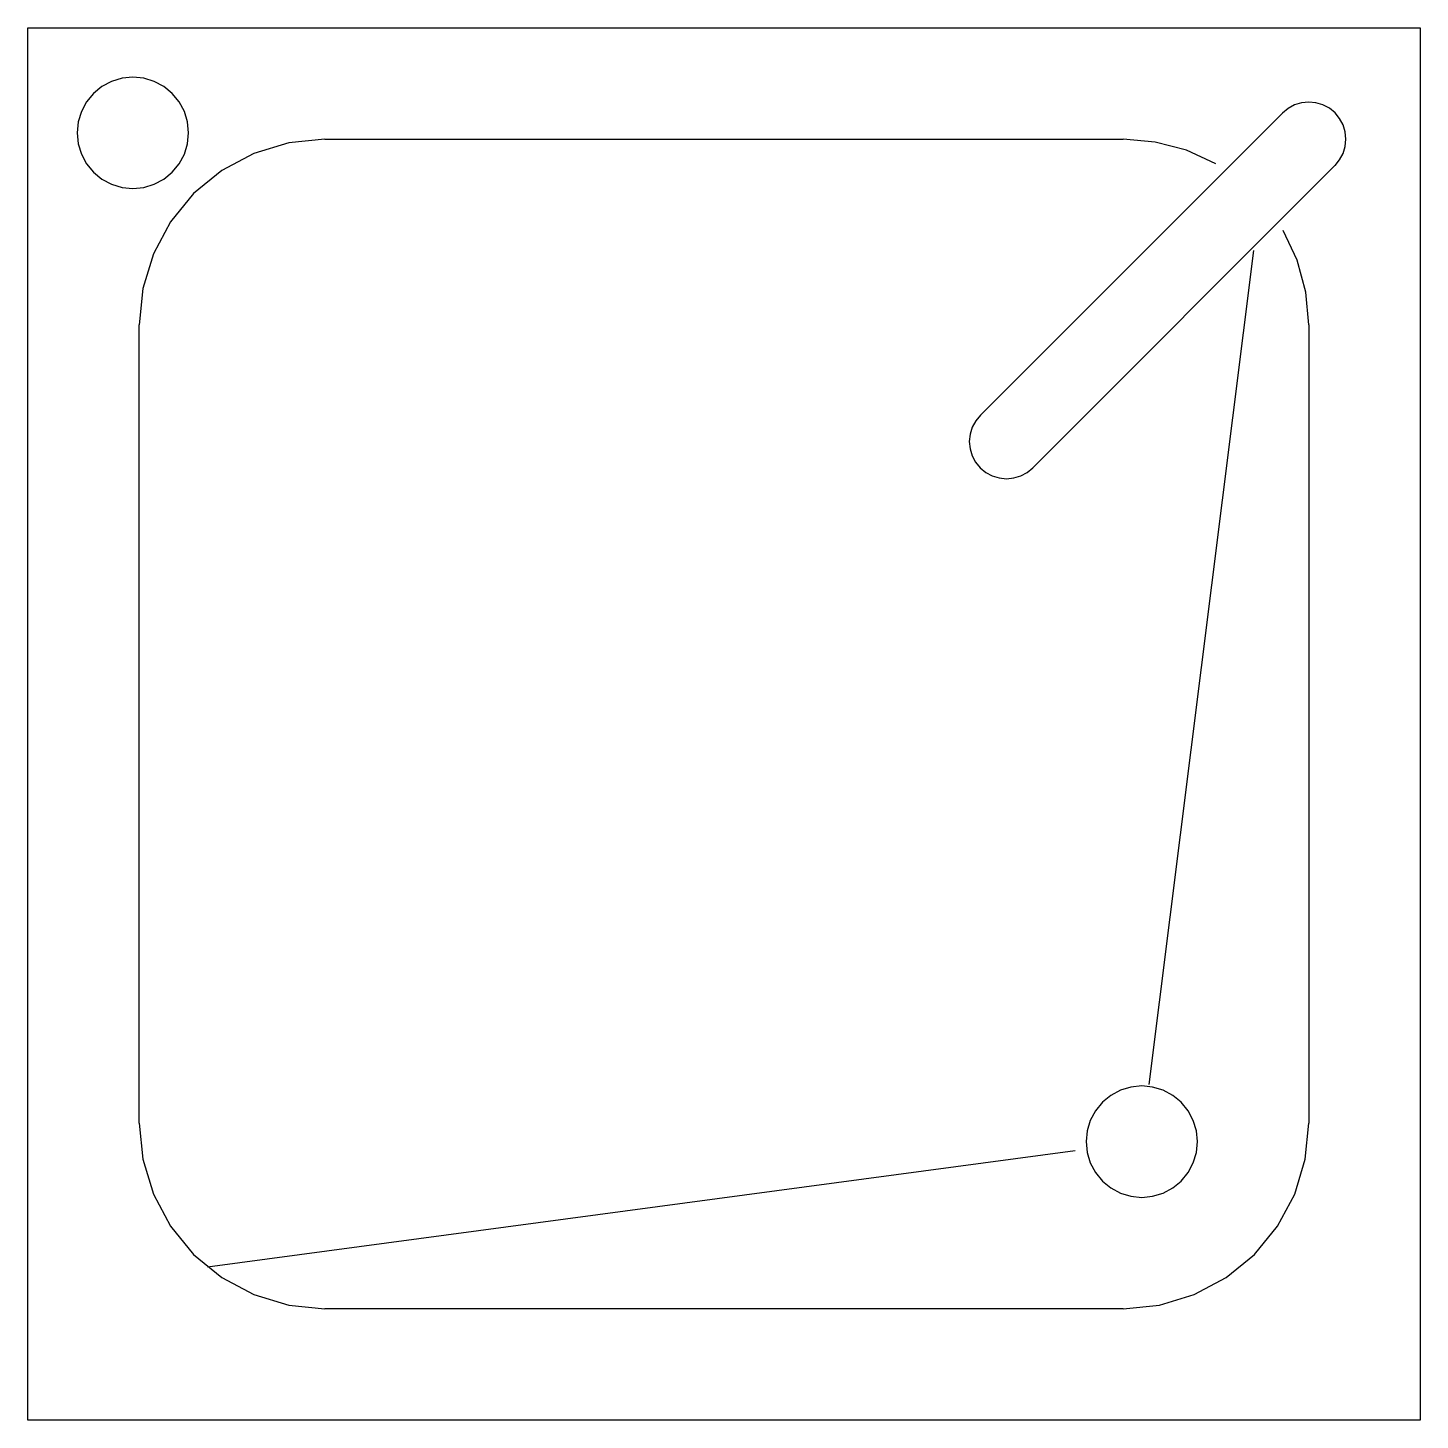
# Model space of a CAD drawing. Extents: x -2974 to -2599, y 4687 to 5062.
import ezdxf

# ---------------------------------------------------------------- set-up
doc = ezdxf.new("R2010")
doc.units = 0
doc.layers.get('0').update_dxf_attribs({"linetype": 'CONTINUOUS'})

msp = doc.modelspace()

# ---------------------------------------------------------------- linework, layer by layer
at = {"color": 0, "linetype": 'CONTINUOUS'}
for p, q in [((-2635.61, 5038.8), (-2716.96, 4957.45)), ((-2893.51, 5031.75), (-2678.51, 5031.75)), ((-2621.46, 5024.65), (-2702.86, 4943.25)), ((-2643.41, 5001.8), (-2671.56, 4777.15)), ((-2943.51, 4766.75), (-2943.51, 4981.75)), ((-2628.51, 4981.75), (-2628.51, 4766.75)), ((-2925.11, 4728), (-2691.46, 4759.35)), ((-2678.51, 4716.75), (-2893.51, 4716.75))]:
    msp.add_line(p, q, dxfattribs=at)
for points in [[(-2945.21, 5048.47), (-2948.14, 5048.19), (-2950.95, 5047.33), (-2953.55, 5045.95), (-2955.82, 5044.08), (-2957.68, 5041.81), (-2959.07, 5039.21), (-2959.92, 5036.4), (-2960.21, 5033.47), (-2959.92, 5030.55), (-2959.07, 5027.73), (-2957.68, 5025.14), (-2955.82, 5022.87), (-2953.55, 5021), (-2950.95, 5019.62), (-2948.14, 5018.76), (-2945.21, 5018.47), (-2942.29, 5018.76), (-2939.47, 5019.62), (-2936.88, 5021), (-2934.6, 5022.87), (-2932.74, 5025.14), (-2931.35, 5027.73), (-2930.5, 5030.55), (-2930.21, 5033.47), (-2930.5, 5036.4), (-2931.35, 5039.21), (-2932.74, 5041.81), (-2934.6, 5044.08), (-2936.88, 5045.95), (-2939.47, 5047.33), (-2942.29, 5048.19)], [(-2673.5, 4776.76), (-2676.42, 4776.47), (-2679.24, 4775.62), (-2681.83, 4774.23), (-2684.1, 4772.37), (-2685.97, 4770.09), (-2687.35, 4767.5), (-2688.21, 4764.68), (-2688.5, 4761.76), (-2688.21, 4758.83), (-2687.35, 4756.02), (-2685.97, 4753.42), (-2684.1, 4751.15), (-2681.83, 4749.29), (-2679.24, 4747.9), (-2676.42, 4747.05), (-2673.5, 4746.76), (-2670.57, 4747.05), (-2667.76, 4747.9), (-2665.16, 4749.29), (-2662.89, 4751.15), (-2661.02, 4753.42), (-2659.64, 4756.02), (-2658.78, 4758.83), (-2658.5, 4761.76), (-2658.78, 4764.68), (-2659.64, 4767.5), (-2661.02, 4770.09), (-2662.89, 4772.37), (-2665.16, 4774.23), (-2667.76, 4775.62), (-2670.57, 4776.47)]]:
    msp.add_lwpolyline(points, close=True, dxfattribs=at)
for points in [[(-2621.44, 5024.67), (-2620.19, 5026.18), (-2619.26, 5027.92), (-2618.69, 5029.8), (-2618.5, 5031.75), (-2618.69, 5033.71), (-2619.26, 5035.59), (-2620.19, 5037.32), (-2621.43, 5038.84), (-2622.96, 5040.08), (-2624.69, 5041.01), (-2626.57, 5041.57), (-2628.53, 5041.76), (-2630.49, 5041.56), (-2632.36, 5040.98), (-2634.09, 5040.05), (-2635.61, 5038.79)], [(-2893.5, 5031.76), (-2903.25, 5030.8), (-2912.63, 5027.95), (-2921.27, 5023.33), (-2928.85, 5017.11), (-2935.07, 5009.54), (-2939.69, 5000.89), (-2942.53, 4991.51), (-2943.5, 4981.76)], [(-2653.55, 5025.09), (-2661.44, 5028.76), (-2669.84, 5031), (-2678.5, 5031.76)], [(-2628.5, 4981.76), (-2629.28, 4990.59), (-2631.61, 4999.14), (-2635.42, 5007.15)], [(-2716.97, 4957.43), (-2718.22, 4955.91), (-2719.16, 4954.19), (-2719.74, 4952.31), (-2719.94, 4950.35), (-2719.75, 4948.4), (-2719.18, 4946.51), (-2718.26, 4944.78), (-2717.02, 4943.26), (-2715.5, 4942.01), (-2713.77, 4941.08), (-2711.89, 4940.51), (-2709.93, 4940.32), (-2707.97, 4940.51), (-2706.09, 4941.09), (-2704.36, 4942.02), (-2702.85, 4943.27)], [(-2943.5, 4766.76), (-2942.53, 4757), (-2939.69, 4747.62), (-2935.07, 4738.98), (-2928.85, 4731.4), (-2921.27, 4725.19), (-2912.63, 4720.56), (-2903.25, 4717.72), (-2893.5, 4716.76)], [(-2678.5, 4716.76), (-2668.74, 4717.72), (-2659.36, 4720.56), (-2650.72, 4725.19), (-2643.14, 4731.4), (-2636.92, 4738.98), (-2632.3, 4747.62), (-2629.46, 4757), (-2628.5, 4766.76)]]:
    msp.add_lwpolyline(points, dxfattribs=at)
msp.add_3dface([(-2598.51, 5061.75), (-2598.51, 4686.75), (-2973.51, 4686.75), (-2973.51, 5061.75)], dxfattribs=at)

doc.saveas('drawing.dxf')
